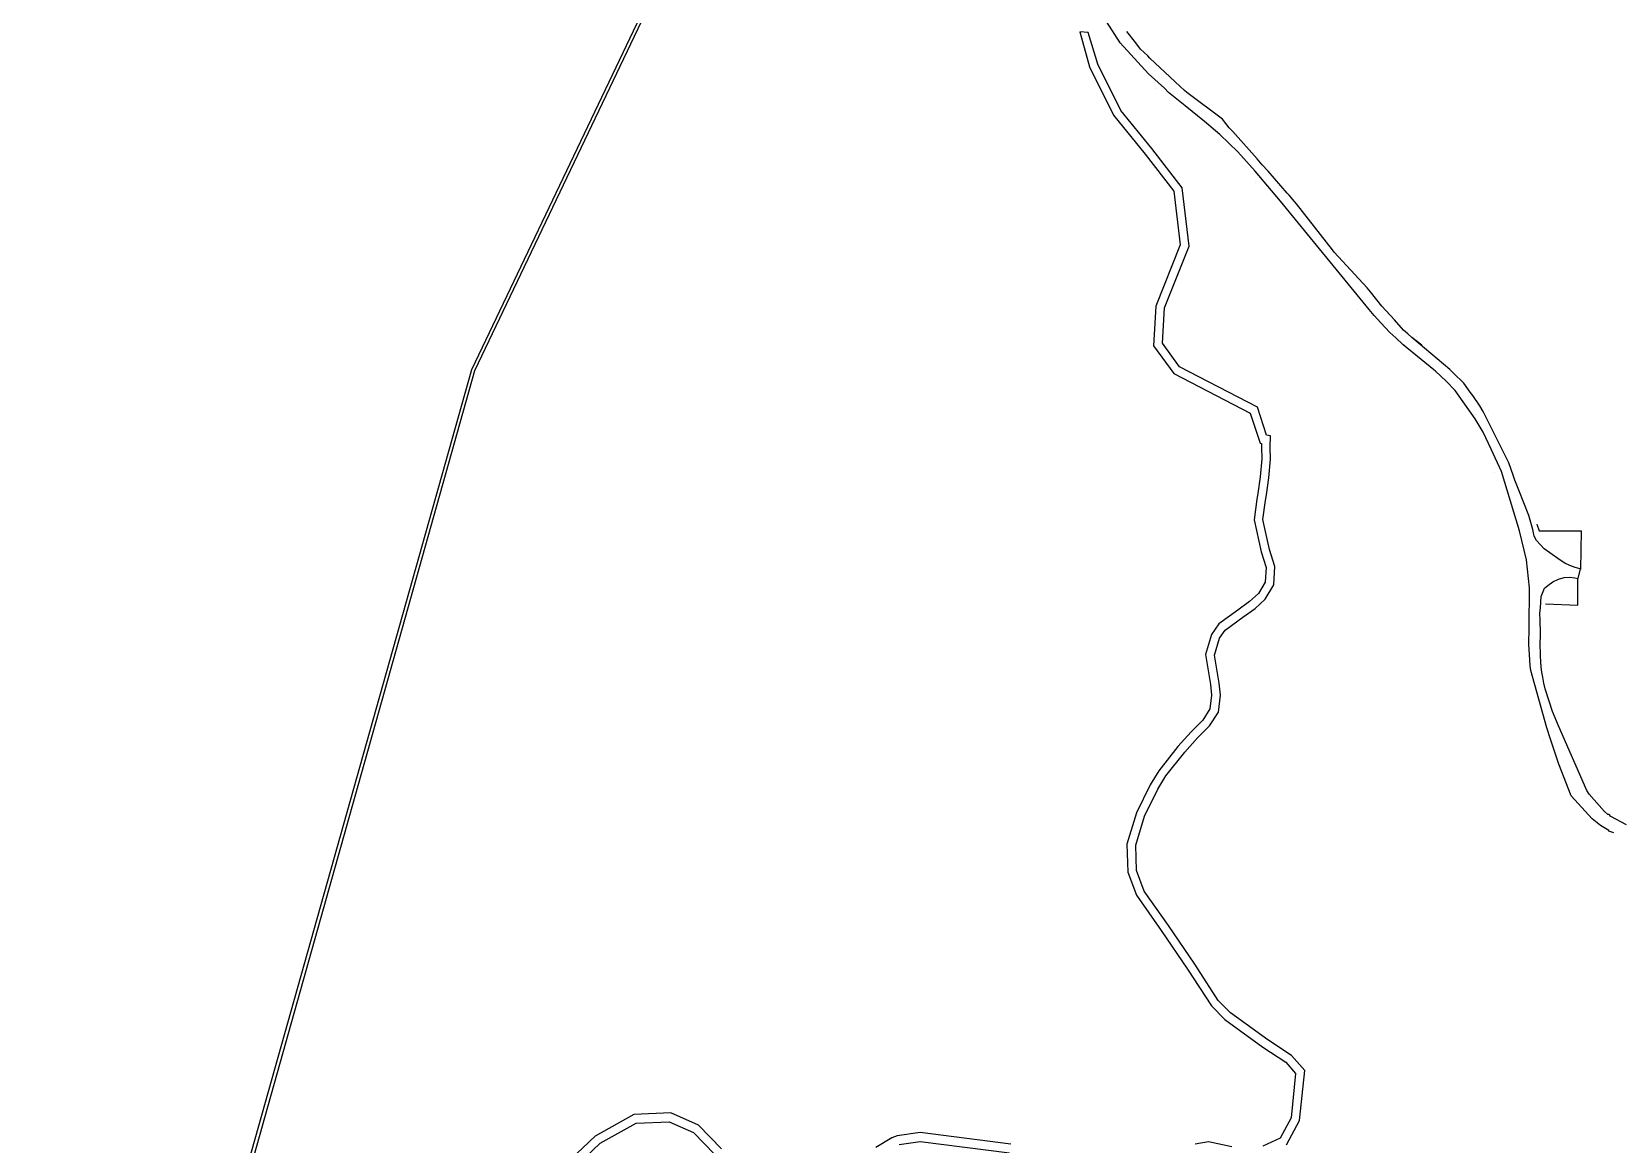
# Model space of a CAD drawing. Header units: millimetres. Extents: x 583 to 26013, y 350 to 21391.
# Drawn here: x 12184 to 13098, y 11925 to 12565 of the extents above; entities that cross this region are included whole.
import ezdxf

# ---------------------------------------------------------------- set-up
doc = ezdxf.new("R2010")
doc.units = ezdxf.units.MM
for name, color, linetype in [('105-QUADRAS_ESTRADAS', 80, 'Continuous'), ('110-CERCA_DE_ARAME', 10, 'Continuous'), ('RIOS', 140, 'Continuous')]:
    doc.layers.add(name, color=color, linetype=linetype)

msp = doc.modelspace()

# ---------------------------------------------------------------- linework, layer by layer
at = {"color": 0, "linetype": 'Continuous'}
for points in [[(12791.70901, 12564.08322), (12786.84027, 12564.56272), (12792.42821, 12544.39246), (12806.23889, 12516.64547), (12824.33057, 12494.31246), (12840.83861, 12472.88098), (12844.60207, 12442.07255), (12830.51306, 12406.94603), (12829.2416, 12384.0715), (12840.86032, 12368.14148), (12884.77706, 12345.37075), (12890.49227, 12328.09765), (12891.32167, 12327.99522), (12891.23008, 12325.67158), (12891.47096, 12319.0835), (12890.49622, 12308.83264), (12889.13972, 12299.16613), (12888.6729, 12295.83952), (12887.01441, 12284.14201), (12891.10492, 12265.71038), (12893.94914, 12256.63954), (12893.39578, 12248.19567), (12889.50937, 12241.6211), (12884.45902, 12237.05703), (12877.66549, 12232.18916), (12866.68704, 12224.23633), (12862.54062, 12218.14798), (12859.04494, 12206.68551), (12861.97546, 12189.41667), (12862.64901, 12183.27123), (12861.66205, 12175.34752), (12857.52369, 12168.89888), (12850.80317, 12162.12308), (12843.29388, 12153.84653), (12832.19105, 12139.711), (12827.24507, 12131.73022), (12819.39347, 12115.6358), (12813.97663, 12097.67084), (12814.47869, 12081.60228), (12819.40631, 12068.30442), (12833.6703, 12048.01321), (12848.72931, 12025.86347), (12862.52844, 12004.66196), (12870.28641, 11996.94761), (12891.99069, 11981.04993), (12905.30138, 11972.32381), (12910.91042, 11965.86974), (12908.28891, 11940.37785), (12902.07693, 11928.69281), (12892.11407, 11924.04448)], [(12905.72848, 11924.84596), (12913.19192, 11938.88505), (12916.13704, 11967.52378), (12908.64133, 11976.14877), (12894.85763, 11985.18498), (12873.5644, 12000.78157), (12866.45328, 12007.85272), (12852.91744, 12028.64969), (12837.80789, 12050.87376), (12823.89632, 12070.66364), (12819.48059, 12082.58008), (12819.02986, 12097.00603), (12824.09215, 12113.79514), (12831.65441, 12129.29647), (12836.31935, 12136.82377), (12847.13918, 12150.59899), (12854.45323, 12158.66036), (12861.46963, 12165.73446), (12866.51228, 12173.59223), (12867.71323, 12183.23387), (12866.95936, 12190.11206), (12864.20291, 12206.35518), (12867.12869, 12215.94893), (12870.3497, 12220.67848), (12880.60581, 12228.10803), (12887.62026, 12233.1342), (12893.44987, 12238.4025), (12898.33653, 12246.66919), (12899.0298, 12257.24806), (12895.96885, 12267.01011), (12892.12281, 12284.34018), (12893.6536, 12295.13696), (12894.12092, 12298.46712), (12895.49301, 12308.24477), (12896.50969, 12318.93669), (12896.26371, 12325.66441), (12896.52997, 12332.42022), (12894.26779, 12332.69959), (12888.90949, 12348.89403), (12844.22662, 12372.062), (12834.36349, 12385.58499), (12835.48941, 12405.84112), (12849.75167, 12441.39958), (12845.6644, 12474.85873), (12828.27784, 12497.43075), (12810.49548, 12519.38192), (12797.22757, 12546.03845), (12791.70901, 12564.08322)], [(12580.95398, 11922.49592), (12567.6174, 11936.04486), (12551.79656, 11943.16021), (12530.40321, 11942.27674), (12508.16938, 11929.78387), (12486.96217, 11909.66272)], [(12490.19762, 11905.79874), (12511.17814, 11925.7048), (12531.81576, 11937.30079), (12550.81698, 11938.08547), (12564.6942, 11931.84426), (12576.81145, 11919.53406)], [(12747.23092, 11925.16439), (12695.09486, 11931.91224), (12681.82715, 11929.95636), (12678.78019, 11928.83461), (12669.60644, 11923.31246)], [(12683.07609, 11925.05611), (12695.13968, 11926.83449), (12746.37246, 11920.20355)], [(12874.25507, 11923.63256), (12860.84049, 11926.52787), (12853.197, 11925.16196)]]:
    msp.add_lwpolyline(points, dxfattribs=at)
at = {"layer": '105-QUADRAS_ESTRADAS', "color": 0, "linetype": 'Continuous'}
for p, q in [((12810.13627, 12558.16572), (12802.21327, 12570.51272)), ((12826.34227, 12540.32172), (12810.13627, 12558.16572)), ((12819.10514, 12558.26096), (12813.79639, 12564.76389)), ((12821.65479, 12554.60087), (12819.10514, 12558.26096)), ((12825.95027, 12550.65772), (12821.65479, 12554.60087)), ((12827.12127, 12549.50172), (12825.95027, 12550.65772)), ((12844.47727, 12533.05572), (12827.12127, 12549.50172)), ((12835.62427, 12532.14072), (12826.34227, 12540.32172)), ((12837.82427, 12529.71372), (12835.62427, 12532.14072)), ((12847.37927, 12522.07372), (12837.82427, 12529.71372)), ((12847.06527, 12530.79672), (12844.47727, 12533.05572)), ((12848.35827, 12529.75772), (12847.06527, 12530.79672)), ((12868.89627, 12514.30572), (12848.35827, 12529.75772)), ((12858.59327, 12512.99772), (12847.37927, 12522.07372)), ((12867.31727, 12505.61472), (12858.59327, 12512.99772)), ((12872.78127, 12509.33672), (12868.89627, 12514.30572)), ((12877.67327, 12495.50972), (12867.31727, 12505.61472)), ((12874.88327, 12507.30172), (12872.78127, 12509.33672)), ((12888.79845, 12491.46852), (12874.88327, 12507.30172)), ((12887.65727, 12484.37572), (12877.67327, 12495.50972)), ((12902.26727, 12467.26172), (12887.65727, 12484.37572)), ((12891.66683, 12488.1267), (12888.79845, 12491.46852)), ((12895.17259, 12484.4666), (12891.66683, 12488.1267)), ((12906.10427, 12471.77972), (12895.17259, 12484.4666)), ((12953.20327, 12404.89772), (12902.26727, 12467.26172)), ((12907.16827, 12470.60972), (12906.10427, 12471.77972)), ((12910.26827, 12466.96972), (12907.16827, 12470.60972)), ((12911.36227, 12465.77472), (12910.26827, 12466.96972)), ((12932.14027, 12439.20272), (12911.36227, 12465.77472)), ((12933.12127, 12437.97072), (12932.14027, 12439.20272)), ((12952.01127, 12417.33072), (12933.12127, 12437.97072)), ((12953.90027, 12415.07872), (12952.01127, 12417.33072)), ((12960.54727, 12406.91472), (12953.90027, 12415.07872)), ((12956.10627, 12401.45772), (12953.20327, 12404.89772)), ((12959.97327, 12397.19772), (12956.10627, 12401.45772)), ((12967.70527, 12398.94872), (12960.54727, 12406.91472)), ((12965.00827, 12391.67972), (12959.97327, 12397.19772)), ((12972.99427, 12393.16272), (12967.70527, 12398.94872)), ((12975.34227, 12390.97972), (12972.99427, 12393.16272)), ((12968.43427, 12388.58772), (12965.00827, 12391.67972)), ((12972.68927, 12384.60972), (12968.43427, 12388.58772)), ((12990.30827, 12370.25672), (12972.68927, 12384.60972)), ((12973.30827, 12384.25672), (12972.68927, 12384.60972)), ((12977.70127, 12388.84772), (12975.34227, 12390.97972)), ((12999.55127, 12370.43972), (12977.70127, 12388.84772)), ((12983.55127, 12384.43972), (12977.70127, 12388.84772)), ((12991.25927, 12369.50672), (12990.30827, 12370.25672)), ((12997.53927, 12363.67972), (12991.25927, 12369.50672)), ((13001.62927, 12368.26472), (12999.55127, 12370.43972)), ((13007.71197, 12362.52916), (13001.62927, 12368.26472)), ((13002.54127, 12358.31572), (12997.53927, 12363.67972)), ((13014.10527, 12342.14672), (13002.54127, 12358.31572)), ((13011.28208, 12357.45393), (13007.71197, 12362.52916)), ((13012.75527, 12355.56772), (13011.28208, 12357.45393)), ((13016.81927, 12349.61772), (13012.75527, 12355.56772)), ((13018.81567, 12346.36703), (13016.81927, 12349.61772)), ((13033.42427, 12316.83772), (13018.81567, 12346.36703)), ((13018.70427, 12334.45172), (13014.10527, 12342.14672)), ((13023.39927, 12324.64172), (13018.70427, 12334.45172)), ((13029.18527, 12311.87572), (13023.39927, 12324.64172)), ((13039.65527, 12277.66572), (13029.18527, 12311.87572)), ((13036.06627, 12309.78572), (13033.42427, 12316.83772)), ((13036.96327, 12306.80572), (13036.06627, 12309.78572)), ((13038.17827, 12304.00872), (13036.96327, 12306.80572)), ((13039.21127, 12301.17172), (13038.17827, 12304.00872)), ((13044.91927, 12286.45272), (13039.21127, 12301.17172)), ((13047.30933, 12278.59375), (13044.91927, 12286.45272)), ((13043.58327, 12261.01472), (13039.65527, 12277.66572)), ((13048.03527, 12274.72472), (13047.30933, 12278.59375)), ((13049.42727, 12272.16572), (13048.03527, 12274.72472)), ((13051.45803, 12269.80511), (13049.42727, 12272.16572)), ((13053.88975, 12267.44816), (13051.45803, 12269.80511)), ((13057.10821, 12265.16262), (13053.88975, 12267.44816)), ((13063.01627, 12260.92072), (13057.10821, 12265.16262)), ((13045.29927, 12244.94872), (13043.58327, 12261.01472)), ((13065.74727, 12259.22372), (13063.01627, 12260.92072)), ((13068.57227, 12257.84272), (13065.74727, 12259.22372)), ((13071.65027, 12256.68872), (13068.57227, 12257.84272)), ((13074.42827, 12255.88772), (13071.65027, 12256.68872)), ((13054.06027, 12244.77672), (13055.93127, 12246.34172)), ((13055.93127, 12246.34172), (13058.81927, 12248.41672)), ((13058.81927, 12248.41672), (13062.13127, 12249.98772)), ((13062.13127, 12249.98772), (13065.35927, 12250.83472)), ((13065.35927, 12250.83472), (13068.59327, 12251.18972)), ((13068.59327, 12251.18972), (13071.36827, 12250.71172)), ((13071.36827, 12250.71172), (13073.13727, 12250.34672)), ((13045.09627, 12221.95372), (13045.29927, 12244.94872)), ((13051.69827, 12233.51272), (13051.81927, 12236.82072)), ((13051.81927, 12236.82072), (13052.03827, 12239.96972)), ((13052.03827, 12239.96972), (13054.06027, 12244.77672)), ((13051.28327, 12230.19772), (13051.69827, 12233.51272)), ((13051.48127, 12226.82272), (13051.28327, 12230.19772)), ((13045.05927, 12212.36072), (13045.09627, 12221.95372)), ((13051.43627, 12225.35472), (13051.48127, 12226.82272)), ((13051.74627, 12219.91172), (13051.43627, 12225.35472)), ((13051.66427, 12216.66072), (13051.74627, 12219.91172)), ((13045.27627, 12206.56272), (13045.05927, 12212.36072)), ((13051.42427, 12213.67572), (13051.66427, 12216.66072)), ((13051.66127, 12205.74272), (13051.42427, 12213.67572)), ((13045.73427, 12200.12172), (13045.27627, 12206.56272)), ((13046.09227, 12197.47772), (13045.73427, 12200.12172)), ((13051.94027, 12202.55372), (13051.66127, 12205.74272)), ((13052.09427, 12199.36372), (13051.94027, 12202.55372)), ((13055.32627, 12164.40972), (13046.09227, 12197.47772)), ((13052.37801, 12196.56456), (13052.09427, 12199.36372)), ((13052.94753, 12193.52951), (13052.37801, 12196.56456)), ((13053.612, 12190.20991), (13052.94753, 12193.52951)), ((13054.37137, 12186.89028), (13053.612, 12190.20991)), ((13056.64948, 12179.77685), (13054.37137, 12186.89028)), ((13058.5479, 12173.89643), (13056.64948, 12179.77685)), ((13061.95527, 12165.64072), (13058.5479, 12173.89643)), ((13057.45127, 12158.05472), (13055.32627, 12164.40972)), ((13078.37127, 12128.50872), (13061.95527, 12165.64072)), ((13062.27997, 12143.55737), (13057.45127, 12158.05472)), ((13069.23948, 12125.38048), (13062.27997, 12143.55737)), ((13079.74127, 12126.32072), (13078.37127, 12128.50872)), ((13081.41759, 12112.17374), (13069.23948, 12125.38048)), ((13088.26127, 12116.52572), (13079.74127, 12126.32072)), ((13086.12747, 12108.27661), (13081.41759, 12112.17374)), ((13090.41727, 12114.77872), (13088.26127, 12116.52572)), ((13091.21827, 12114.60172), (13090.41727, 12114.77872)), ((13092.21827, 12113.60172), (13091.21827, 12114.60172)), ((13101.12227, 12108.76672), (13092.21827, 12113.60172)), ((13090.97196, 12105.45454), (13086.12747, 12108.27661)), ((13090.93246, 12105.11071), (13090.97196, 12105.45454)), ((13093.93246, 12104.11071), (13090.93246, 12105.11071))]:
    msp.add_line(p, q, dxfattribs=at)
at = {"layer": '110-CERCA_DE_ARAME', "color": 0, "linetype": 'Continuous'}
for p, q in [((12786.84027, 12564.56272), (12786.84027, 12564.56272)), ((12804.90227, 12561.39272), (12804.90227, 12561.39272)), ((12830.86979, 12531.6983), (12830.86979, 12531.6983)), ((12872.78627, 12513.21372), (12872.78627, 12513.21372)), ((12887.78027, 12477.69472), (12887.78027, 12477.69472)), ((12938.75027, 12433.89872), (12938.75027, 12433.89872)), ((12957.82327, 12413.51872), (12957.82327, 12413.51872)), ((12946.76427, 12405.22172), (12946.76427, 12405.22172)), ((12980.21395, 12389.39148), (12980.21395, 12389.39148)), ((12999.87127, 12354.22072), (12999.87127, 12354.22072)), ((13021.7164, 12347.14865), (13021.7164, 12347.14865)), ((13024.97427, 12311.46672), (13024.97427, 12311.46672)), ((13036.11627, 12315.95572), (13036.11627, 12315.95572)), ((13049.63227, 12281.57572), (13049.63227, 12281.57572)), ((13049.63227, 12281.57572), (13050.89227, 12277.65872)), ((13050.89227, 12277.65872), (13075.03909, 12277.74955)), ((13075.03909, 12277.74955), (13074.74927, 12255.53172)), ((13041.19727, 12261.73472), (13041.19727, 12261.73472)), ((13074.42827, 12255.88772), (13073.13727, 12250.34672)), ((13073.17381, 12235.01566), (13073.13727, 12250.34672)), ((13054.53527, 12235.76272), (13073.17381, 12235.01566)), ((13052.89023, 12223.16866), (13052.89023, 12223.16866)), ((13042.14427, 12215.49972), (13042.14427, 12215.49972)), ((13052.91427, 12212.48472), (13052.91427, 12212.48472)), ((13053.52227, 12157.14472), (13053.52227, 12157.14472)), ((13068.79127, 12153.15272), (13068.79127, 12153.15272))]:
    msp.add_line(p, q, dxfattribs=at)
at = {"layer": 'RIOS', "lineweight": 25, "flags": 128}
for points in [[(12667.59335, 12853.34773), (12437.07761, 12370.36624), (12303.21152, 11894.7961), (12095.00303, 11530.7038), (12020.63801, 11151.73531), (12273.48361, 10921.38165)], [(12669.3983, 12852.48627), (12438.95637, 12369.65941), (12305.06997, 11894.01709), (12096.90233, 11529.99623), (12022.81744, 11152.4553), (12274.83054, 10922.86009)]]:
    msp.add_lwpolyline(points, dxfattribs=at)

doc.saveas('drawing.dxf')
